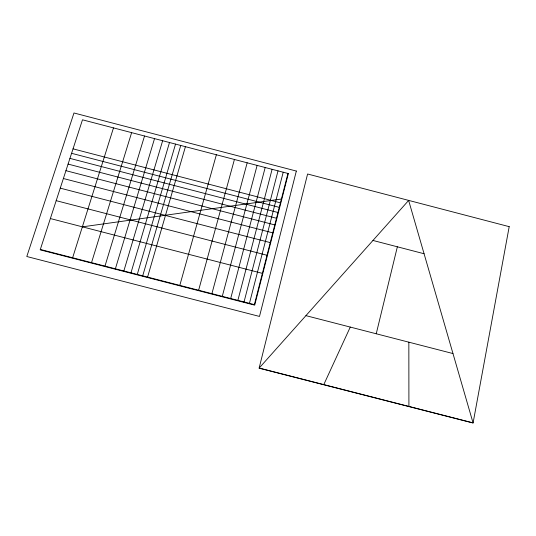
<?xml version="1.0" encoding="UTF-8"?>
<svg xmlns="http://www.w3.org/2000/svg" width="536" height="536" viewBox="0 0 536 536"><rect width="100%" height="100%" fill="white"/><g stroke="black" fill="none" stroke-linecap="round" stroke-linejoin="round"><path stroke-width="0.8" d="M376.238 333.774L397.357 246.801M287.946 173.45L254.386 304.615L40.321 249.441M249.448 303.343L283.209 172.217M244.034 301.949L278.017 170.857M237.877 300.361L272.1 169.316M230.688 298.512L265.193 167.513M222.279 296.341L257.126 165.403M211.908 293.668L247.17 162.803M198.628 290.244L234.42 159.473M179.815 285.393L216.363 154.763M147.581 277.085L185.429 146.683M142.71 275.832L180.746 145.464M137.27 274.432L175.527 144.097M130.978 272.811L169.49 142.522M123.85 270.968L162.643 140.734M115.394 268.791L154.536 138.616M104.969 266.104L144.526 136.003M91.529 262.64L131.628 132.64M72.628 257.769L113.485 127.903M323.784 384.607L350.269 327.081M82.45 226.842L281.407 199.03M60.253 188.149L270.251 242.607M56.186 200.665L267.015 255.27M50.364 218.554L262.385 273.367M305.956 315.65L452.94 353.546M73.037 148.847L280.429 202.836M71.583 153.309L279.269 207.358M69.935 158.388L277.956 212.497M372.976 240.456L424.05 253.736M68.079 164.09L276.482 218.266M65.935 170.676L274.774 224.932M63.389 178.515L272.744 232.859M408.841 342.182L408.914 406.429M509.2 226.661L473.074 423.018L259.109 368.185L307.597 173.999L509.2 226.661M296.334 171.058L259.491 316.434L26.8 256.516L73.975 112.982L296.334 171.058M288.361 173.557L254.707 305.151L40.187 249.856L82.484 119.803L288.361 173.557M408.64 200.437L259.19 368.051L473.053 422.864L408.64 200.437"/></g></svg>
